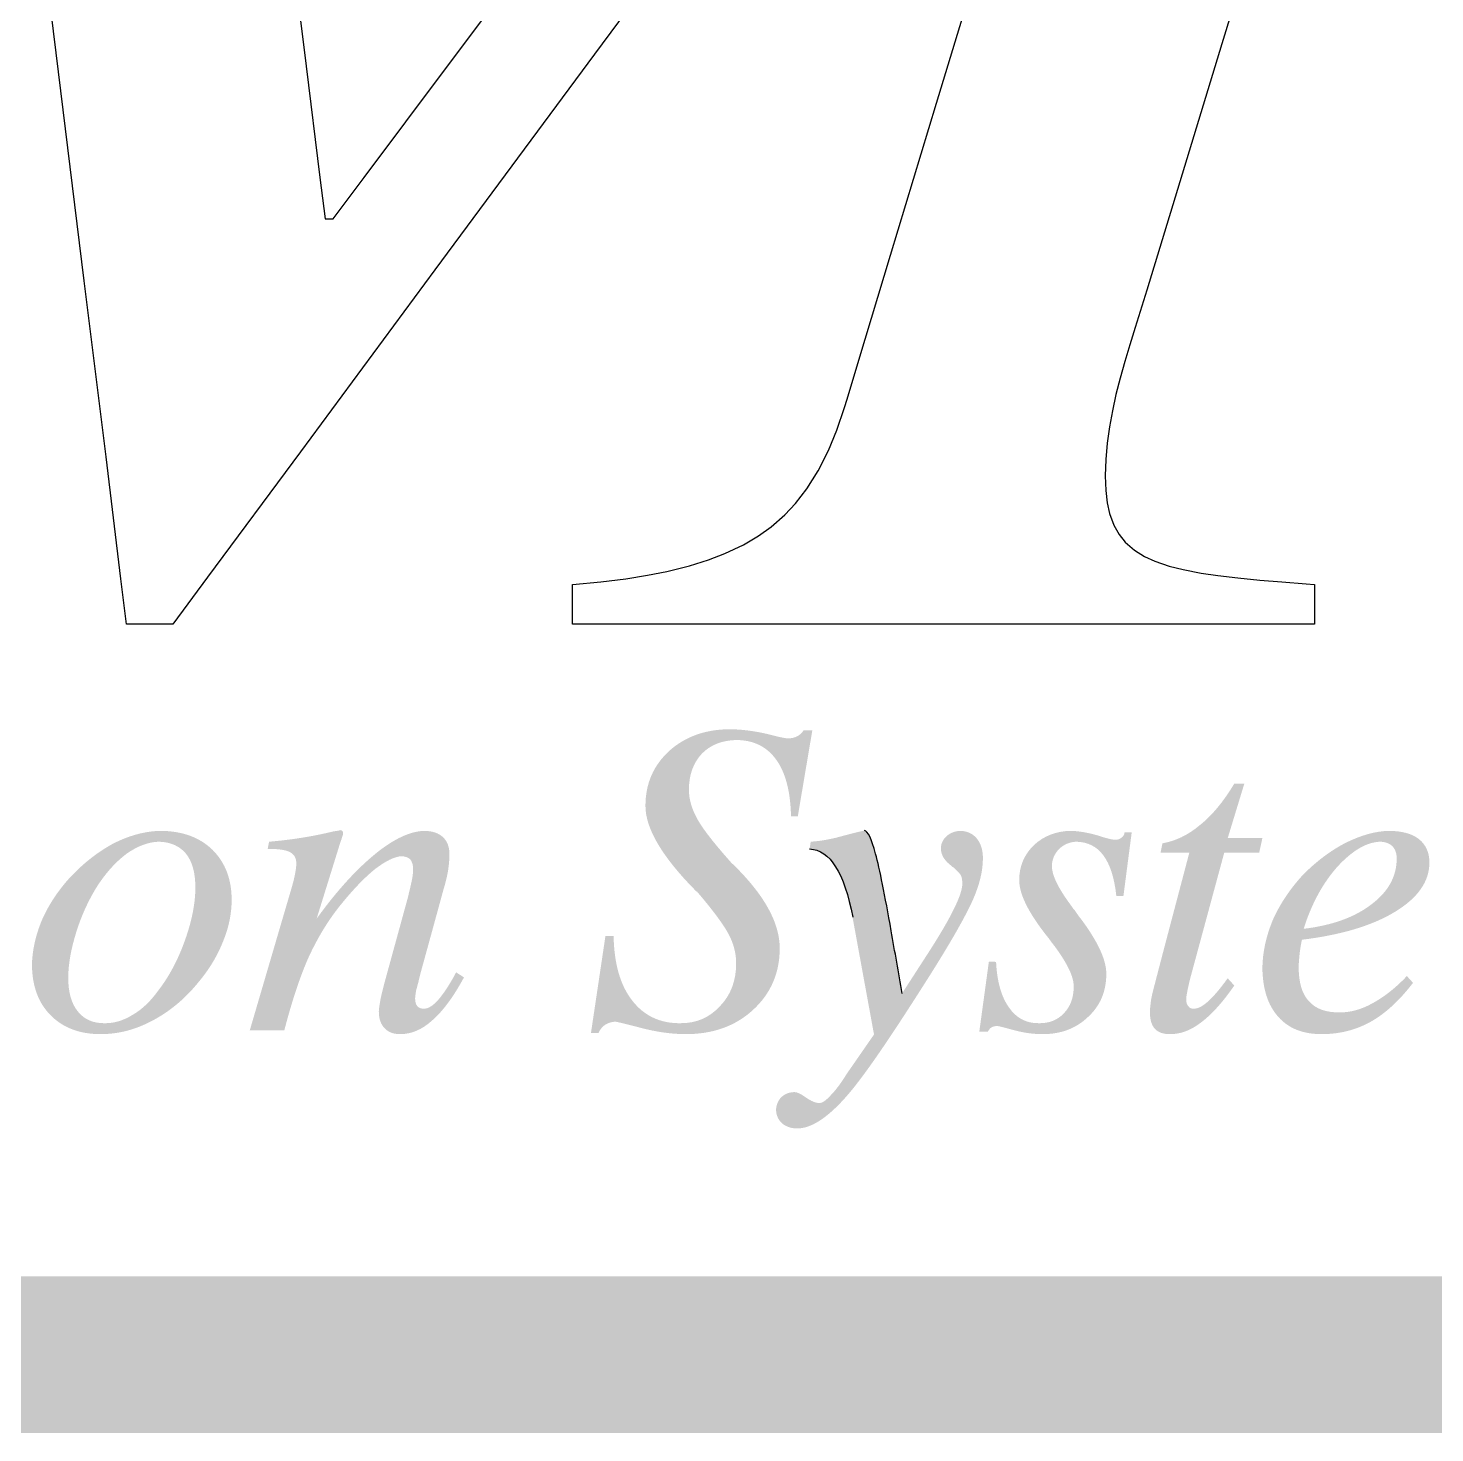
# Model space of a CAD drawing. Header units: millimetres. Extents: x 1519 to 1850, y 53 to 287.
# Drawn here: x 1686.76 to 1696.6, y 52.88 to 62.71 of the extents above; entities that cross this region are included whole.
import ezdxf

# ---------------------------------------------------------------- set-up
doc = ezdxf.new("R2010")
doc.units = ezdxf.units.MM
doc.header["$LTSCALE"] = 6
doc.layers.get('0').update_dxf_attribs({"linetype": 'CONTINUOUS'})

# ---------------------------------------------------------------- blocks, each defined once
blk = doc.blocks.new('PMI')
h = blk.add_hatch(color=4)
edge = h.paths.add_edge_path()
edge.add_spline(control_points=[(96.158, -35.868), (96.1, -35.868), (96.042, -35.868), (95.984, -35.868)], knot_values=[0, 0, 0, 0, 1, 1, 1, 1], degree=3, periodic=0)
edge.add_spline(control_points=[(95.984, -35.868), (95.952, -35.922), (95.908, -35.961), (95.8, -36.015), (95.736, -36.03), (95.665, -36.025)], knot_values=[0, 0, 0, 0, 0.5, 0.5, 1, 1, 1, 1], degree=3, periodic=0)
edge.add_spline(control_points=[(95.665, -36.025), (95.643, -36.03), (95.508, -36.003), (95.261, -35.939)], knot_values=[0, 0, 0, 0, 1, 1, 1, 1], degree=3, periodic=0)
edge.add_spline(control_points=[(95.261, -35.939), (95.013, -35.881), (94.768, -35.849), (94.526, -35.846)], knot_values=[0, 0, 0, 0, 1, 1, 1, 1], degree=3, periodic=0)
edge.add_spline(control_points=[(94.526, -35.846), (94.04, -35.849), (93.641, -35.993), (93.327, -36.275)], knot_values=[0, 0, 0, 0, 1, 1, 1, 1], degree=3, periodic=0)
edge.add_spline(control_points=[(93.327, -36.275), (93.014, -36.564), (92.857, -36.922), (92.857, -37.812), (93.188, -38.368), (93.842, -39.032)], knot_values=[0, 0, 0, 0, 0.495868, 0.495868, 1, 1, 1, 1], degree=3, periodic=0)
edge.add_spline(control_points=[(93.842, -39.032), (93.861, -39.049), (93.869, -39.061), (93.879, -39.061)], knot_values=[0, 0, 0, 0, 1, 1, 1, 1], degree=3, periodic=0)
edge.add_spline(control_points=[(93.879, -39.061), (94.202, -39.439), (94.407, -39.719), (94.606, -40.098), (94.651, -40.287), (94.651, -40.816), (94.548, -41.1), (94.332, -41.323)], knot_values=[0, 0, 0, 0, 0.25982, 0.25982, 0.52368, 0.52368, 1, 1, 1, 1], degree=3, periodic=0)
edge.add_spline(control_points=[(94.332, -41.323), (94.121, -41.554), (93.857, -41.664), (93.543, -41.661)], knot_values=[0, 0, 0, 0, 1, 1, 1, 1], degree=3, periodic=0)
edge.add_spline(control_points=[(93.543, -41.661), (93.143, -41.664), (92.825, -41.512), (92.592, -41.208)], knot_values=[0, 0, 0, 0, 1, 1, 1, 1], degree=3, periodic=0)
edge.add_spline(control_points=[(92.592, -41.208), (92.357, -40.907), (92.237, -40.48), (92.227, -39.934)], knot_values=[0, 0, 0, 0, 1, 1, 1, 1], degree=3, periodic=0)
edge.add_spline(control_points=[(92.227, -39.934), (92.173, -39.935), (92.119, -39.937), (92.065, -39.939)], knot_values=[0, 0, 0, 0, 1, 1, 1, 1], degree=3, periodic=0)
edge.add_spline(control_points=[(92.065, -39.939), (91.97, -40.578), (91.874, -41.218), (91.779, -41.857)], knot_values=[0, 0, 0, 0, 1, 1, 1, 1], degree=3, periodic=0)
edge.add_spline(control_points=[(91.779, -41.857), (91.828, -41.856), (91.878, -41.854), (91.928, -41.853)], knot_values=[0, 0, 0, 0, 1, 1, 1, 1], degree=3, periodic=0)
edge.add_spline(control_points=[(91.928, -41.853), (91.955, -41.791), (91.999, -41.737), (92.058, -41.691)], knot_values=[0, 0, 0, 0, 1, 1, 1, 1], degree=3, periodic=0)
edge.add_spline(control_points=[(92.058, -41.691), (92.119, -41.656), (92.188, -41.634), (92.264, -41.63)], knot_values=[0, 0, 0, 0, 1, 1, 1, 1], degree=3, periodic=0)
edge.add_spline(control_points=[(92.264, -41.63), (92.291, -41.634), (92.46, -41.673), (93.08, -41.835), (93.376, -41.877), (94.192, -41.877), (94.638, -41.718), (95.337, -41.073), (95.513, -40.669), (95.513, -39.672), (95.207, -39.12), (94.592, -38.52)], knot_values=[0, 0, 0, 0, 0.129341, 0.129341, 0.257728, 0.257728, 0.501105, 0.501105, 0.746262, 0.746262, 1, 1, 1, 1], degree=3, periodic=0)
edge.add_spline(control_points=[(94.592, -38.52), (94.565, -38.503), (94.548, -38.478), (94.533, -38.461)], knot_values=[0, 0, 0, 0, 1, 1, 1, 1], degree=3, periodic=0)
edge.add_spline(control_points=[(94.533, -38.461), (94.207, -38.093), (93.986, -37.812), (93.879, -37.613)], knot_values=[0, 0, 0, 0, 1, 1, 1, 1], degree=3, periodic=0)
edge.add_spline(control_points=[(93.879, -37.613), (93.771, -37.419), (93.717, -37.231), (93.717, -36.748), (93.803, -36.51), (93.974, -36.329)], knot_values=[0, 0, 0, 0, 0.385787, 0.385787, 1, 1, 1, 1], degree=3, periodic=0)
edge.add_spline(control_points=[(93.974, -36.329), (94.143, -36.155), (94.376, -36.064), (94.663, -36.059)], knot_values=[0, 0, 0, 0, 1, 1, 1, 1], degree=3, periodic=0)
edge.add_spline(control_points=[(94.663, -36.059), (95.006, -36.064), (95.264, -36.195), (95.633, -36.716), (95.726, -37.089), (95.736, -37.569)], knot_values=[0, 0, 0, 0, 0.501569, 0.501569, 1, 1, 1, 1], degree=3, periodic=0)
edge.add_spline(control_points=[(95.736, -37.569), (95.781, -37.569), (95.826, -37.569), (95.871, -37.569)], knot_values=[0, 0, 0, 0, 1, 1, 1, 1], degree=3, periodic=0)
edge.add_spline(control_points=[(95.871, -37.569), (95.966, -37.002), (96.062, -36.435), (96.158, -35.868)], knot_values=[0, 0, 0, 0, 1, 1, 1, 1], degree=3, periodic=0)
h = blk.add_hatch(color=4)
edge = h.paths.add_edge_path()
edge.add_spline(control_points=[(105.06, -38), (104.832, -38), (104.603, -38), (104.374, -38)], knot_values=[0, 0, 0, 0, 1, 1, 1, 1], degree=3, periodic=0)
edge.add_spline(control_points=[(104.374, -38), (104.484, -37.641), (104.593, -37.281), (104.703, -36.922)], knot_values=[0, 0, 0, 0, 1, 1, 1, 1], degree=3, periodic=0)
edge.add_spline(control_points=[(104.703, -36.922), (104.636, -36.922), (104.57, -36.922), (104.504, -36.922)], knot_values=[0, 0, 0, 0, 1, 1, 1, 1], degree=3, periodic=0)
edge.add_spline(control_points=[(104.504, -36.922), (104.289, -37.282), (104.061, -37.554), (103.823, -37.743)], knot_values=[0, 0, 0, 0, 1, 1, 1, 1], degree=3, periodic=0)
edge.add_spline(control_points=[(103.823, -37.743), (103.588, -37.941), (103.343, -38.057), (103.083, -38.103)], knot_values=[0, 0, 0, 0, 1, 1, 1, 1], degree=3, periodic=0)
edge.add_spline(control_points=[(103.083, -38.103), (103.071, -38.164), (103.058, -38.226), (103.046, -38.287)], knot_values=[0, 0, 0, 0, 1, 1, 1, 1], degree=3, periodic=0)
edge.add_spline(control_points=[(103.046, -38.287), (103.236, -38.287), (103.425, -38.287), (103.615, -38.287)], knot_values=[0, 0, 0, 0, 1, 1, 1, 1], degree=3, periodic=0)
edge.add_spline(control_points=[(103.615, -38.287), (103.377, -39.193), (103.135, -40.098), (102.879, -41.09), (102.862, -41.166), (102.853, -41.24)], knot_values=[0, 0, 0, 0, 0.91361, 0.91361, 1, 1, 1, 1], degree=3, periodic=0)
edge.add_spline(control_points=[(102.853, -41.24), (102.845, -41.316), (102.835, -41.382), (102.835, -41.593), (102.87, -41.701), (102.933, -41.772)], knot_values=[0, 0, 0, 0, 0.27907, 0.27907, 1, 1, 1, 1], degree=3, periodic=0)
edge.add_spline(control_points=[(102.933, -41.772), (103.002, -41.845), (103.1, -41.877), (103.441, -41.877), (103.646, -41.804), (103.852, -41.642)], knot_values=[0, 0, 0, 0, 0.395683, 0.395683, 1, 1, 1, 1], degree=3, periodic=0)
edge.add_spline(control_points=[(103.852, -41.642), (104.061, -41.485), (104.279, -41.242), (104.504, -40.916)], knot_values=[0, 0, 0, 0, 1, 1, 1, 1], degree=3, periodic=0)
edge.add_spline(control_points=[(104.504, -40.916), (104.461, -40.868), (104.418, -40.82), (104.374, -40.772)], knot_values=[0, 0, 0, 0, 1, 1, 1, 1], degree=3, periodic=0)
edge.add_spline(control_points=[(104.374, -40.772), (104.222, -40.983), (104.092, -41.135), (103.985, -41.23)], knot_values=[0, 0, 0, 0, 1, 1, 1, 1], degree=3, periodic=0)
edge.add_spline(control_points=[(103.985, -41.23), (103.877, -41.328), (103.781, -41.377), (103.705, -41.372)], knot_values=[0, 0, 0, 0, 1, 1, 1, 1], degree=3, periodic=0)
edge.add_spline(control_points=[(103.705, -41.372), (103.661, -41.377), (103.624, -41.365), (103.597, -41.328)], knot_values=[0, 0, 0, 0, 1, 1, 1, 1], degree=3, periodic=0)
edge.add_spline(control_points=[(103.597, -41.328), (103.571, -41.301), (103.553, -41.257), (103.553, -41.159), (103.561, -41.105), (103.575, -41.032)], knot_values=[0, 0, 0, 0, 0.65, 0.65, 1, 1, 1, 1], degree=3, periodic=0)
edge.add_spline(control_points=[(103.575, -41.032), (103.588, -40.961), (103.607, -40.88), (103.629, -40.787)], knot_values=[0, 0, 0, 0, 1, 1, 1, 1], degree=3, periodic=0)
edge.add_spline(control_points=[(103.629, -40.787), (103.855, -39.953), (104.08, -39.12), (104.306, -38.287)], knot_values=[0, 0, 0, 0, 1, 1, 1, 1], degree=3, periodic=0)
edge.add_spline(control_points=[(104.306, -38.287), (104.536, -38.287), (104.766, -38.287), (104.997, -38.287)], knot_values=[0, 0, 0, 0, 1, 1, 1, 1], degree=3, periodic=0)
edge.add_spline(control_points=[(104.997, -38.287), (105.018, -38.191), (105.039, -38.096), (105.06, -38)], knot_values=[0, 0, 0, 0, 1, 1, 1, 1], degree=3, periodic=0)
h = blk.add_hatch(color=4)
edge = h.paths.add_edge_path()
edge.add_spline(control_points=[(88.862, -39.017), (88.902, -38.887), (88.933, -38.762), (88.953, -38.64)], knot_values=[0, 0, 0, 0, 1, 1, 1, 1], degree=3, periodic=0)
edge.add_spline(control_points=[(88.953, -38.64), (88.97, -38.525), (88.98, -38.417), (88.98, -38.174), (88.938, -38.062), (88.767, -37.9), (88.647, -37.861), (88.49, -37.856)], knot_values=[0, 0, 0, 0, 0.253165, 0.253165, 0.626582, 0.626582, 1, 1, 1, 1], degree=3, periodic=0)
edge.add_spline(control_points=[(88.49, -37.856), (88.211, -37.861), (87.883, -38.011), (87.147, -38.61), (86.757, -39.034), (86.353, -39.593)], knot_values=[0, 0, 0, 0, 0.497372, 0.497372, 1, 1, 1, 1], degree=3, periodic=0)
edge.add_spline(control_points=[(86.353, -39.593), (86.511, -39.086), (86.668, -38.579), (86.826, -38.071)], knot_values=[0, 0, 0, 0, 1, 1, 1, 1], degree=3, periodic=0)
edge.add_spline(control_points=[(86.826, -38.071), (86.843, -38.027), (86.855, -37.995), (86.86, -37.968)], knot_values=[0, 0, 0, 0, 1, 1, 1, 1], degree=3, periodic=0)
edge.add_spline(control_points=[(86.86, -37.968), (86.87, -37.949), (86.875, -37.932), (86.875, -37.892), (86.875, -37.873), (86.865, -37.861)], knot_values=[0, 0, 0, 0, 0.3125, 0.3125, 1, 1, 1, 1], degree=3, periodic=0)
edge.add_spline(control_points=[(86.865, -37.861), (86.855, -37.851), (86.843, -37.846), (86.826, -37.841)], knot_values=[0, 0, 0, 0, 1, 1, 1, 1], degree=3, periodic=0)
edge.add_spline(control_points=[(86.826, -37.841), (86.816, -37.846), (86.767, -37.856), (86.681, -37.868)], knot_values=[0, 0, 0, 0, 1, 1, 1, 1], degree=3, periodic=0)
edge.add_spline(control_points=[(86.681, -37.868), (86.27, -37.968), (85.843, -38.035), (85.412, -38.071)], knot_values=[0, 0, 0, 0, 1, 1, 1, 1], degree=3, periodic=0)
edge.add_spline(control_points=[(85.412, -38.071), (85.403, -38.119), (85.394, -38.166), (85.385, -38.213)], knot_values=[0, 0, 0, 0, 1, 1, 1, 1], degree=3, periodic=0)
edge.add_spline(control_points=[(85.385, -38.213), (85.409, -38.213), (85.432, -38.213), (85.456, -38.213)], knot_values=[0, 0, 0, 0, 1, 1, 1, 1], degree=3, periodic=0)
edge.add_spline(control_points=[(85.456, -38.213), (85.64, -38.218), (85.77, -38.24), (85.843, -38.287)], knot_values=[0, 0, 0, 0, 1, 1, 1, 1], degree=3, periodic=0)
edge.add_spline(control_points=[(85.843, -38.287), (85.914, -38.331), (85.951, -38.402), (85.951, -38.557), (85.941, -38.633), (85.924, -38.721)], knot_values=[0, 0, 0, 0, 0.619048, 0.619048, 1, 1, 1, 1], degree=3, periodic=0)
edge.add_spline(control_points=[(85.924, -38.721), (85.905, -38.816), (85.877, -38.919), (85.572, -39.957), (85.301, -40.88), (85.03, -41.804)], knot_values=[0, 0, 0, 0, 0.111045, 0.111045, 1, 1, 1, 1], degree=3, periodic=0)
edge.add_spline(control_points=[(85.03, -41.804), (85.258, -41.804), (85.486, -41.804), (85.713, -41.804)], knot_values=[0, 0, 0, 0, 1, 1, 1, 1], degree=3, periodic=0)
edge.add_spline(control_points=[(85.713, -41.804), (85.87, -41.203), (86.032, -40.718), (86.201, -40.341)], knot_values=[0, 0, 0, 0, 1, 1, 1, 1], degree=3, periodic=0)
edge.add_spline(control_points=[(86.201, -40.341), (86.373, -39.973), (86.577, -39.631), (87.069, -39.022), (87.296, -38.784), (87.507, -38.613)], knot_values=[0, 0, 0, 0, 0.496819, 0.496819, 1, 1, 1, 1], degree=3, periodic=0)
edge.add_spline(control_points=[(87.507, -38.613), (87.723, -38.449), (87.897, -38.363), (88.037, -38.358)], knot_values=[0, 0, 0, 0, 1, 1, 1, 1], degree=3, periodic=0)
edge.add_spline(control_points=[(88.037, -38.358), (88.113, -38.363), (88.171, -38.385), (88.208, -38.424)], knot_values=[0, 0, 0, 0, 1, 1, 1, 1], degree=3, periodic=0)
edge.add_spline(control_points=[(88.208, -38.424), (88.242, -38.471), (88.262, -38.532), (88.262, -38.682), (88.252, -38.753), (88.235, -38.843)], knot_values=[0, 0, 0, 0, 0.606557, 0.606557, 1, 1, 1, 1], degree=3, periodic=0)
edge.add_spline(control_points=[(88.235, -38.843), (88.215, -38.931), (88.188, -39.054), (88.149, -39.206)], knot_values=[0, 0, 0, 0, 1, 1, 1, 1], degree=3, periodic=0)
edge.add_spline(control_points=[(88.149, -39.206), (88, -39.751), (87.85, -40.296), (87.701, -40.84)], knot_values=[0, 0, 0, 0, 1, 1, 1, 1], degree=3, periodic=0)
edge.add_spline(control_points=[(87.701, -40.84), (87.664, -40.983), (87.632, -41.105), (87.615, -41.198)], knot_values=[0, 0, 0, 0, 1, 1, 1, 1], degree=3, periodic=0)
edge.add_spline(control_points=[(87.615, -41.198), (87.598, -41.296), (87.583, -41.372), (87.583, -41.576), (87.625, -41.684), (87.772, -41.84), (87.875, -41.877), (88.225, -41.877), (88.436, -41.791), (88.642, -41.603)], knot_values=[0, 0, 0, 0, 0.094941, 0.094941, 0.328336, 0.328336, 0.577274, 0.577274, 1, 1, 1, 1], degree=3, periodic=0)
edge.add_spline(control_points=[(88.642, -41.603), (88.848, -41.424), (89.061, -41.139), (89.267, -40.755)], knot_values=[0, 0, 0, 0, 1, 1, 1, 1], degree=3, periodic=0)
edge.add_spline(control_points=[(89.267, -40.755), (89.215, -40.721), (89.164, -40.688), (89.112, -40.654)], knot_values=[0, 0, 0, 0, 1, 1, 1, 1], degree=3, periodic=0)
edge.add_spline(control_points=[(89.112, -40.654), (88.98, -40.907), (88.857, -41.085), (88.755, -41.203)], knot_values=[0, 0, 0, 0, 1, 1, 1, 1], degree=3, periodic=0)
edge.add_spline(control_points=[(88.755, -41.203), (88.652, -41.318), (88.556, -41.377), (88.475, -41.372)], knot_values=[0, 0, 0, 0, 1, 1, 1, 1], degree=3, periodic=0)
edge.add_spline(control_points=[(88.475, -41.372), (88.421, -41.377), (88.377, -41.36), (88.345, -41.323)], knot_values=[0, 0, 0, 0, 1, 1, 1, 1], degree=3, periodic=0)
edge.add_spline(control_points=[(88.345, -41.323), (88.318, -41.294), (88.301, -41.242), (88.301, -41.135), (88.311, -41.078), (88.323, -41.005)], knot_values=[0, 0, 0, 0, 0.613636, 0.613636, 1, 1, 1, 1], degree=3, periodic=0)
edge.add_spline(control_points=[(88.323, -41.005), (88.343, -40.938), (88.37, -40.831), (88.404, -40.686)], knot_values=[0, 0, 0, 0, 1, 1, 1, 1], degree=3, periodic=0)
edge.add_spline(control_points=[(88.404, -40.686), (88.557, -40.13), (88.71, -39.574), (88.862, -39.017)], knot_values=[0, 0, 0, 0, 1, 1, 1, 1], degree=3, periodic=0)
h = blk.add_hatch(color=4)
edge = h.paths.add_edge_path()
edge.add_spline(control_points=[(84.5, -40.049), (84.618, -39.767), (84.672, -39.488), (84.672, -38.811), (84.545, -38.483), (84.295, -38.233)], knot_values=[0, 0, 0, 0, 0.394928, 0.394928, 1, 1, 1, 1], degree=3, periodic=0)
edge.add_spline(control_points=[(84.295, -38.233), (84.042, -37.986), (83.702, -37.861), (83.275, -37.856)], knot_values=[0, 0, 0, 0, 1, 1, 1, 1], degree=3, periodic=0)
edge.add_spline(control_points=[(83.275, -37.856), (82.957, -37.861), (82.633, -37.949), (82.307, -38.12)], knot_values=[0, 0, 0, 0, 1, 1, 1, 1], degree=3, periodic=0)
edge.add_spline(control_points=[(82.307, -38.12), (81.984, -38.299), (81.682, -38.542), (81.405, -38.856)], knot_values=[0, 0, 0, 0, 1, 1, 1, 1], degree=3, periodic=0)
edge.add_spline(control_points=[(81.405, -38.856), (81.185, -39.115), (81.013, -39.39), (80.898, -39.672)], knot_values=[0, 0, 0, 0, 1, 1, 1, 1], degree=3, periodic=0)
edge.add_spline(control_points=[(80.898, -39.672), (80.785, -39.961), (80.727, -40.238), (80.722, -40.512)], knot_values=[0, 0, 0, 0, 1, 1, 1, 1], degree=3, periodic=0)
edge.add_spline(control_points=[(80.722, -40.512), (80.727, -40.929), (80.849, -41.262), (81.094, -41.507)], knot_values=[0, 0, 0, 0, 1, 1, 1, 1], degree=3, periodic=0)
edge.add_spline(control_points=[(81.094, -41.507), (81.347, -41.759), (81.675, -41.877), (82.427, -41.877), (82.768, -41.791), (83.101, -41.612)], knot_values=[0, 0, 0, 0, 0.540717, 0.540717, 1, 1, 1, 1], degree=3, periodic=0)
edge.add_spline(control_points=[(83.101, -41.612), (83.437, -41.436), (83.743, -41.186), (84.013, -40.853)], knot_values=[0, 0, 0, 0, 1, 1, 1, 1], degree=3, periodic=0)
edge.add_spline(control_points=[(84.013, -40.853), (84.224, -40.603), (84.385, -40.336), (84.5, -40.049)], knot_values=[0, 0, 0, 0, 1, 1, 1, 1], degree=3, periodic=0)
edge = h.paths.add_edge_path(flags=16)
edge.add_spline(control_points=[(83.77, -38.309), (83.895, -38.466), (83.954, -38.689), (83.954, -39.292), (83.885, -39.637), (83.616, -40.394), (83.442, -40.728), (83.221, -41.014)], knot_values=[0, 0, 0, 0, 0.314887, 0.314887, 0.65646, 0.65646, 1, 1, 1, 1], degree=3, periodic=0)
edge.add_spline(control_points=[(83.221, -41.014), (83.069, -41.225), (82.903, -41.387), (82.714, -41.495)], knot_values=[0, 0, 0, 0, 1, 1, 1, 1], degree=3, periodic=0)
edge.add_spline(control_points=[(82.714, -41.495), (82.525, -41.612), (82.341, -41.664), (82.158, -41.661)], knot_values=[0, 0, 0, 0, 1, 1, 1, 1], degree=3, periodic=0)
edge.add_spline(control_points=[(82.158, -41.661), (81.935, -41.664), (81.756, -41.588), (81.628, -41.426)], knot_values=[0, 0, 0, 0, 1, 1, 1, 1], degree=3, periodic=0)
edge.add_spline(control_points=[(81.628, -41.426), (81.503, -41.274), (81.44, -41.051), (81.44, -40.495), (81.494, -40.199), (81.692, -39.556), (81.827, -39.255), (81.996, -38.978)], knot_values=[0, 0, 0, 0, 0.353018, 0.353018, 0.679112, 0.679112, 1, 1, 1, 1], degree=3, periodic=0)
edge.add_spline(control_points=[(81.996, -38.978), (82.18, -38.689), (82.378, -38.471), (82.594, -38.309)], knot_values=[0, 0, 0, 0, 1, 1, 1, 1], degree=3, periodic=0)
edge.add_spline(control_points=[(82.594, -38.309), (82.81, -38.157), (83.025, -38.076), (83.231, -38.071)], knot_values=[0, 0, 0, 0, 1, 1, 1, 1], degree=3, periodic=0)
edge.add_spline(control_points=[(83.231, -38.071), (83.464, -38.076), (83.643, -38.157), (83.77, -38.309)], knot_values=[0, 0, 0, 0, 1, 1, 1, 1], degree=3, periodic=0)
h = blk.add_hatch(color=4)
edge = h.paths.add_edge_path()
edge.add_spline(control_points=[(97.932, -41.073), (97.861, -40.66), (97.792, -40.246), (97.594, -39.125), (97.491, -38.613), (97.329, -38.008), (97.253, -37.856), (97.189, -37.851)], knot_values=[0, 0, 0, 0, 0.226419, 0.226419, 0.614671, 0.614671, 1, 1, 1, 1], degree=3, periodic=0)
edge.add_spline(control_points=[(97.189, -37.851), (97.155, -37.856), (97.02, -37.888), (96.787, -37.949)], knot_values=[0, 0, 0, 0, 1, 1, 1, 1], degree=3, periodic=0)
edge.add_spline(control_points=[(96.787, -37.949), (96.552, -38.017), (96.337, -38.057), (96.126, -38.071)], knot_values=[0, 0, 0, 0, 1, 1, 1, 1], degree=3, periodic=0)
edge.add_spline(control_points=[(96.126, -38.071), (96.118, -38.119), (96.111, -38.166), (96.104, -38.213)], knot_values=[0, 0, 0, 0, 1, 1, 1, 1], degree=3, periodic=0)
edge.add_spline(control_points=[(96.104, -38.213), (96.508, -38.233), (96.79, -38.682), (96.957, -39.566)], knot_values=[0, 0, 0, 0, 1, 1, 1, 1], degree=3, periodic=0)
edge.add_spline(control_points=[(96.957, -39.566), (96.957, -39.588), (96.961, -39.6), (96.961, -39.605)], knot_values=[0, 0, 0, 0, 1, 1, 1, 1], degree=3, periodic=0)
edge.add_spline(control_points=[(96.961, -39.605), (97.1, -40.365), (97.239, -41.125), (97.378, -41.884)], knot_values=[0, 0, 0, 0, 1, 1, 1, 1], degree=3, periodic=0)
edge.add_spline(control_points=[(97.378, -41.884), (97.197, -42.145), (97.017, -42.406), (96.836, -42.666)], knot_values=[0, 0, 0, 0, 1, 1, 1, 1], degree=3, periodic=0)
edge.add_spline(control_points=[(96.836, -42.666), (96.729, -42.84), (96.626, -42.98), (96.525, -43.083)], knot_values=[0, 0, 0, 0, 1, 1, 1, 1], degree=3, periodic=0)
edge.add_spline(control_points=[(96.525, -43.083), (96.427, -43.191), (96.356, -43.24), (96.226, -43.24), (96.14, -43.205), (96.033, -43.132)], knot_values=[0, 0, 0, 0, 0.45283, 0.45283, 1, 1, 1, 1], degree=3, periodic=0)
edge.add_spline(control_points=[(96.033, -43.132), (95.935, -43.061), (95.859, -43.024), (95.699, -43.024), (95.616, -43.061), (95.543, -43.124)], knot_values=[0, 0, 0, 0, 0.338462, 0.338462, 1, 1, 1, 1], degree=3, periodic=0)
edge.add_spline(control_points=[(95.543, -43.124), (95.481, -43.191), (95.445, -43.276), (95.44, -43.374)], knot_values=[0, 0, 0, 0, 1, 1, 1, 1], degree=3, periodic=0)
edge.add_spline(control_points=[(95.44, -43.374), (95.445, -43.487), (95.486, -43.578), (95.562, -43.644)], knot_values=[0, 0, 0, 0, 1, 1, 1, 1], degree=3, periodic=0)
edge.add_spline(control_points=[(95.562, -43.644), (95.643, -43.71), (95.741, -43.742), (96.131, -43.742), (96.439, -43.543), (97.155, -42.754), (97.692, -41.959), (98.905, -40.049), (99.198, -39.528), (99.471, -38.909), (99.532, -38.637), (99.532, -38.238), (99.493, -38.106), (99.331, -37.91), (99.223, -37.861), (99.088, -37.856)], knot_values=[0, 0, 0, 0, 0.097957, 0.097957, 0.31786, 0.31786, 0.540564, 0.540564, 0.680611, 0.680611, 0.817892, 0.817892, 0.908946, 0.908946, 1, 1, 1, 1], degree=3, periodic=0)
edge.add_spline(control_points=[(99.088, -37.856), (98.981, -37.861), (98.888, -37.895), (98.814, -37.959)], knot_values=[0, 0, 0, 0, 1, 1, 1, 1], degree=3, periodic=0)
edge.add_spline(control_points=[(98.814, -37.959), (98.743, -38.027), (98.701, -38.106), (98.701, -38.336), (98.775, -38.451), (98.914, -38.552)], knot_values=[0, 0, 0, 0, 0.414894, 0.414894, 1, 1, 1, 1], degree=3, periodic=0)
edge.add_spline(control_points=[(98.914, -38.552), (98.932, -38.569), (98.939, -38.579), (98.949, -38.579)], knot_values=[0, 0, 0, 0, 1, 1, 1, 1], degree=3, periodic=0)
edge.add_spline(control_points=[(98.949, -38.579), (99.03, -38.65), (99.079, -38.704), (99.098, -38.74)], knot_values=[0, 0, 0, 0, 1, 1, 1, 1], degree=3, periodic=0)
edge.add_spline(control_points=[(99.098, -38.74), (99.115, -38.784), (99.125, -38.833), (99.125, -39.01), (99.071, -39.174), (98.963, -39.39)], knot_values=[0, 0, 0, 0, 0.333333, 0.333333, 1, 1, 1, 1], degree=3, periodic=0)
edge.add_spline(control_points=[(98.963, -39.39), (98.856, -39.615), (98.677, -39.921), (98.26, -40.565), (98.096, -40.819), (97.932, -41.073)], knot_values=[0, 0, 0, 0, 0.605872, 0.605872, 1, 1, 1, 1], degree=3, periodic=0)
h = blk.add_hatch(color=4)
edge = h.paths.add_edge_path()
edge.add_spline(control_points=[(102.475, -37.888), (102.428, -37.888), (102.38, -37.888), (102.333, -37.888)], knot_values=[0, 0, 0, 0, 1, 1, 1, 1], degree=3, periodic=0)
edge.add_spline(control_points=[(102.333, -37.888), (102.333, -37.932), (102.311, -37.964), (102.274, -37.99)], knot_values=[0, 0, 0, 0, 1, 1, 1, 1], degree=3, periodic=0)
edge.add_spline(control_points=[(102.274, -37.99), (102.237, -38.022), (102.193, -38.035), (102.144, -38.03)], knot_values=[0, 0, 0, 0, 1, 1, 1, 1], degree=3, periodic=0)
edge.add_spline(control_points=[(102.144, -38.03), (102.103, -38.035), (101.987, -38.008), (101.799, -37.946)], knot_values=[0, 0, 0, 0, 1, 1, 1, 1], degree=3, periodic=0)
edge.add_spline(control_points=[(101.799, -37.946), (101.61, -37.892), (101.436, -37.861), (101.274, -37.856)], knot_values=[0, 0, 0, 0, 1, 1, 1, 1], degree=3, periodic=0)
edge.add_spline(control_points=[(101.274, -37.856), (100.983, -37.861), (100.74, -37.954), (100.542, -38.137)], knot_values=[0, 0, 0, 0, 1, 1, 1, 1], degree=3, periodic=0)
edge.add_spline(control_points=[(100.542, -38.137), (100.348, -38.326), (100.25, -38.557), (100.25, -39.103), (100.429, -39.466), (100.779, -39.914)], knot_values=[0, 0, 0, 0, 0.506726, 0.506726, 1, 1, 1, 1], degree=3, periodic=0)
edge.add_spline(control_points=[(100.779, -39.914), (100.826, -39.968), (100.853, -40.01), (100.87, -40.032)], knot_values=[0, 0, 0, 0, 1, 1, 1, 1], degree=3, periodic=0)
edge.add_spline(control_points=[(100.87, -40.032), (100.887, -40.059), (100.914, -40.091), (100.941, -40.125)], knot_values=[0, 0, 0, 0, 1, 1, 1, 1], degree=3, periodic=0)
edge.add_spline(control_points=[(100.941, -40.125), (101.201, -40.475), (101.328, -40.74), (101.328, -41.154), (101.265, -41.328), (101.135, -41.463)], knot_values=[0, 0, 0, 0, 0.455621, 0.455621, 1, 1, 1, 1], degree=3, periodic=0)
edge.add_spline(control_points=[(101.135, -41.463), (101.01, -41.598), (100.843, -41.664), (100.64, -41.661)], knot_values=[0, 0, 0, 0, 1, 1, 1, 1], degree=3, periodic=0)
edge.add_spline(control_points=[(100.64, -41.661), (100.39, -41.664), (100.191, -41.561), (100.044, -41.345)], knot_values=[0, 0, 0, 0, 1, 1, 1, 1], degree=3, periodic=0)
edge.add_spline(control_points=[(100.044, -41.345), (99.897, -41.139), (99.811, -40.84), (99.792, -40.448)], knot_values=[0, 0, 0, 0, 1, 1, 1, 1], degree=3, periodic=0)
edge.add_spline(control_points=[(99.792, -40.448), (99.744, -40.446), (99.697, -40.443), (99.65, -40.441)], knot_values=[0, 0, 0, 0, 1, 1, 1, 1], degree=3, periodic=0)
edge.add_spline(control_points=[(99.65, -40.441), (99.587, -40.903), (99.524, -41.364), (99.461, -41.826)], knot_values=[0, 0, 0, 0, 1, 1, 1, 1], degree=3, periodic=0)
edge.add_spline(control_points=[(99.461, -41.826), (99.517, -41.826), (99.574, -41.826), (99.63, -41.826)], knot_values=[0, 0, 0, 0, 1, 1, 1, 1], degree=3, periodic=0)
edge.add_spline(control_points=[(99.63, -41.826), (99.65, -41.791), (99.672, -41.764), (99.699, -41.745)], knot_values=[0, 0, 0, 0, 1, 1, 1, 1], degree=3, periodic=0)
edge.add_spline(control_points=[(99.699, -41.745), (99.731, -41.728), (99.765, -41.718), (99.816, -41.715)], knot_values=[0, 0, 0, 0, 1, 1, 1, 1], degree=3, periodic=0)
edge.add_spline(control_points=[(99.816, -41.715), (99.843, -41.718), (99.953, -41.746), (100.346, -41.853), (100.534, -41.877), (101.071, -41.877), (101.372, -41.769), (101.615, -41.534)], knot_values=[0, 0, 0, 0, 0.245667, 0.245667, 0.497112, 0.497112, 1, 1, 1, 1], degree=3, periodic=0)
edge.add_spline(control_points=[(101.615, -41.534), (101.858, -41.311), (101.973, -41.024), (101.973, -40.414), (101.811, -40.059), (101.49, -39.623)], knot_values=[0, 0, 0, 0, 0.562249, 0.562249, 1, 1, 1, 1], degree=3, periodic=0)
edge.add_spline(control_points=[(101.49, -39.623), (101.426, -39.542), (101.382, -39.48), (101.35, -39.431)], knot_values=[0, 0, 0, 0, 1, 1, 1, 1], degree=3, periodic=0)
edge.add_spline(control_points=[(101.35, -39.431), (101.331, -39.412), (101.309, -39.385), (101.282, -39.341)], knot_values=[0, 0, 0, 0, 1, 1, 1, 1], degree=3, periodic=0)
edge.add_spline(control_points=[(101.282, -39.341), (101.027, -39), (100.897, -38.74), (100.897, -38.424), (100.946, -38.314), (101.039, -38.213)], knot_values=[0, 0, 0, 0, 0.596899, 0.596899, 1, 1, 1, 1], degree=3, periodic=0)
edge.add_spline(control_points=[(101.039, -38.213), (101.135, -38.125), (101.247, -38.076), (101.377, -38.071)], knot_values=[0, 0, 0, 0, 1, 1, 1, 1], degree=3, periodic=0)
edge.add_spline(control_points=[(101.377, -38.071), (101.605, -38.076), (101.784, -38.164), (101.914, -38.341)], knot_values=[0, 0, 0, 0, 1, 1, 1, 1], degree=3, periodic=0)
edge.add_spline(control_points=[(101.914, -38.341), (102.049, -38.52), (102.134, -38.789), (102.171, -39.147)], knot_values=[0, 0, 0, 0, 1, 1, 1, 1], degree=3, periodic=0)
edge.add_spline(control_points=[(102.171, -39.147), (102.218, -39.147), (102.264, -39.147), (102.311, -39.147)], knot_values=[0, 0, 0, 0, 1, 1, 1, 1], degree=3, periodic=0)
edge.add_spline(control_points=[(102.311, -39.147), (102.366, -38.727), (102.42, -38.307), (102.475, -37.888)], knot_values=[0, 0, 0, 0, 1, 1, 1, 1], degree=3, periodic=0)
h = blk.add_hatch(color=4)
edge = h.paths.add_edge_path()
edge.add_spline(control_points=[(105.842, -40.01), (106.626, -39.914), (107.24, -39.729), (108.138, -39.179), (108.364, -38.856), (108.364, -38.287), (108.295, -38.133), (108.16, -38.022)], knot_values=[0, 0, 0, 0, 0.396417, 0.396417, 0.791868, 0.791868, 1, 1, 1, 1], degree=3, periodic=0)
edge.add_spline(control_points=[(108.16, -38.022), (108.026, -37.914), (107.83, -37.861), (107.572, -37.856)], knot_values=[0, 0, 0, 0, 1, 1, 1, 1], degree=3, periodic=0)
edge.add_spline(control_points=[(107.572, -37.856), (107.3, -37.861), (107.014, -37.941), (106.707, -38.093)], knot_values=[0, 0, 0, 0, 1, 1, 1, 1], degree=3, periodic=0)
edge.add_spline(control_points=[(106.707, -38.093), (106.403, -38.25), (106.119, -38.466), (105.854, -38.735)], knot_values=[0, 0, 0, 0, 1, 1, 1, 1], degree=3, periodic=0)
edge.add_spline(control_points=[(105.854, -38.735), (105.604, -39.01), (105.406, -39.304), (105.266, -39.62)], knot_values=[0, 0, 0, 0, 1, 1, 1, 1], degree=3, periodic=0)
edge.add_spline(control_points=[(105.266, -39.62), (105.132, -39.941), (105.065, -40.257), (105.06, -40.566)], knot_values=[0, 0, 0, 0, 1, 1, 1, 1], degree=3, periodic=0)
edge.add_spline(control_points=[(105.06, -40.566), (105.065, -40.983), (105.168, -41.306), (105.374, -41.534)], knot_values=[0, 0, 0, 0, 1, 1, 1, 1], degree=3, periodic=0)
edge.add_spline(control_points=[(105.374, -41.534), (105.58, -41.769), (105.869, -41.877), (106.582, -41.877), (106.905, -41.797), (107.489, -41.473), (107.771, -41.213), (108.04, -40.862)], knot_values=[0, 0, 0, 0, 0.341416, 0.341416, 0.671297, 0.671297, 1, 1, 1, 1], degree=3, periodic=0)
edge.add_spline(control_points=[(108.04, -40.862), (107.999, -40.818), (107.959, -40.773), (107.918, -40.728)], knot_values=[0, 0, 0, 0, 1, 1, 1, 1], degree=3, periodic=0)
edge.add_spline(control_points=[(107.918, -40.728), (107.695, -40.965), (107.464, -41.144), (107.237, -41.267)], knot_values=[0, 0, 0, 0, 1, 1, 1, 1], degree=3, periodic=0)
edge.add_spline(control_points=[(107.237, -41.267), (107.014, -41.392), (106.793, -41.451), (106.587, -41.446)], knot_values=[0, 0, 0, 0, 1, 1, 1, 1], degree=3, periodic=0)
edge.add_spline(control_points=[(106.587, -41.446), (106.318, -41.451), (106.114, -41.377), (105.979, -41.225)], knot_values=[0, 0, 0, 0, 1, 1, 1, 1], degree=3, periodic=0)
edge.add_spline(control_points=[(105.979, -41.225), (105.845, -41.081), (105.778, -40.858), (105.778, -40.497), (105.783, -40.421), (105.793, -40.323)], knot_values=[0, 0, 0, 0, 0.836735, 0.836735, 1, 1, 1, 1], degree=3, periodic=0)
edge.add_spline(control_points=[(105.793, -40.323), (105.801, -40.233), (105.818, -40.125), (105.842, -40.01)], knot_values=[0, 0, 0, 0, 1, 1, 1, 1], degree=3, periodic=0)
edge = h.paths.add_edge_path(flags=16)
edge.add_spline(control_points=[(107.631, -38.16), (107.69, -38.223), (107.717, -38.304), (107.717, -38.757), (107.55, -39.059), (107.219, -39.309)], knot_values=[0, 0, 0, 0, 0.216216, 0.216216, 1, 1, 1, 1], degree=3, periodic=0)
edge.add_spline(control_points=[(107.219, -39.309), (106.886, -39.566), (106.443, -39.725), (105.876, -39.794)], knot_values=[0, 0, 0, 0, 1, 1, 1, 1], degree=3, periodic=0)
edge.add_spline(control_points=[(105.876, -39.794), (106.033, -39.297), (106.259, -38.882), (106.55, -38.559)], knot_values=[0, 0, 0, 0, 1, 1, 1, 1], degree=3, periodic=0)
edge.add_spline(control_points=[(106.55, -38.559), (106.847, -38.238), (107.129, -38.076), (107.398, -38.071)], knot_values=[0, 0, 0, 0, 1, 1, 1, 1], degree=3, periodic=0)
edge.add_spline(control_points=[(107.398, -38.071), (107.496, -38.076), (107.577, -38.106), (107.631, -38.16)], knot_values=[0, 0, 0, 0, 1, 1, 1, 1], degree=3, periodic=0)
for points in [[(105.303, -18.87, 0), (104.259, -22.287, 0), (103.379, -25.168, 0), (102.772, -27.159, 0), (102.545, -27.901, 0), (102.439, -28.24, 0), (102.339, -28.573, 0), (102.247, -28.901, 0), (102.164, -29.225, 0), (102.093, -29.547, 0), (102.034, -29.867, 0), (101.989, -30.188, 0), (101.962, -30.51, 0), (101.952, -30.835, 0), (101.962, -31.124, 0), (101.992, -31.37, 0), (102.038, -31.577, 0), (102.122, -31.809, 0), (102.227, -31.996, 0), (102.349, -32.146, 0), (102.532, -32.306, 0), (102.729, -32.428, 0), (102.935, -32.522, 0), (103.217, -32.618, 0), (103.494, -32.688, 0), (103.852, -32.756, 0), (104.18, -32.805, 0), (104.573, -32.852, 0), (105.011, -32.895, 0), (105.444, -32.933, 0), (105.925, -32.973, 0), (106.093, -32.986, 0), (106.093, -33.013, 0), (106.093, -33.085, 0), (106.093, -33.189, 0), (106.093, -33.312, 0), (106.093, -33.441, 0), (106.093, -33.565, 0), (106.093, -33.669, 0), (106.093, -33.74, 0), (106.093, -33.767, 0), (105.589, -33.767, 0), (104.24, -33.767, 0), (102.287, -33.767, 0), (99.971, -33.767, 0), (97.535, -33.767, 0), (95.219, -33.767, 0), (93.266, -33.767, 0), (91.916, -33.767, 0), (91.413, -33.767, 0), (91.413, -33.74, 0), (91.413, -33.669, 0), (91.413, -33.565, 0), (91.413, -33.441, 0), (91.413, -33.312, 0), (91.413, -33.189, 0), (91.413, -33.085, 0), (91.413, -33.013, 0), (91.413, -32.986, 0), (91.974, -32.931, 0), (92.466, -32.869, 0), (92.899, -32.8, 0), (93.281, -32.724, 0), (93.727, -32.614, 0), (94.106, -32.497, 0), (94.43, -32.373, 0), (94.796, -32.2, 0), (95.096, -32.023, 0), (95.343, -31.845, 0), (95.614, -31.608, 0), (95.828, -31.38, 0), (96.052, -31.089, 0), (96.274, -30.735, 0), (96.475, -30.334, 0), (96.641, -29.932, 0), (96.796, -29.48, 0), (96.844, -29.32, 0), (97.078, -28.545, 0), (97.706, -26.469, 0), (98.615, -23.464, 0), (99.692, -19.901, 0)], [(95.17, -18.007, 0), (91.85, -22.494, 0), (88.694, -26.759, 0), (86.033, -30.356, 0), (84.194, -32.84, 0), (83.508, -33.767, 0), (83.477, -33.767, 0), (83.393, -33.767, 0), (83.271, -33.767, 0), (83.127, -33.767, 0), (82.975, -33.767, 0), (82.831, -33.767, 0), (82.709, -33.767, 0), (82.625, -33.767, 0), (82.594, -33.767, 0), (82.483, -32.869, 0), (82.187, -30.461, 0), (81.757, -26.974, 0), (81.249, -22.841, 0), (80.713, -18.492, 0)], [(85.753, -19.552, 0), (86.147, -22.733, 0), (86.419, -24.93, 0), (86.52, -25.75, 0), (86.526, -25.75, 0), (86.54, -25.75, 0), (86.562, -25.75, 0), (86.587, -25.75, 0), (86.614, -25.75, 0), (86.639, -25.75, 0), (86.661, -25.75, 0), (86.675, -25.75, 0), (86.681, -25.75, 0), (87.295, -24.93, 0), (88.941, -22.733, 0), (91.323, -19.552, 0)]]:
    blk.add_polyline3d(points)
at = {"color": 4}
blk.add_open_spline([(97.932, -41.073), (97.861, -40.66), (97.792, -40.246), (97.594, -39.125), (97.491, -38.613), (97.329, -38.008), (97.253, -37.856), (97.189, -37.851)], degree=3, knots=[0, 0, 0, 0, 0.226419, 0.226419, 0.614671, 0.614671, 1, 1, 1, 1], dxfattribs=at)
blk.add_open_spline([(96.104, -38.213), (96.508, -38.233), (96.79, -38.682), (96.957, -39.566)], degree=3, dxfattribs=at)

msp = doc.modelspace()

# ---------------------------------------------------------------- linework, layer by layer
at = {"const_width": 1.0958}
msp.add_lwpolyline([(1519.7808, 53.4314), (1849.3552, 53.4314), (1849.3552, 286.915), (1519.7808, 286.915)], close=True, dxfattribs=at)

# ---------------------------------------------------------------- block references
at = {"extrusion": (0, 0, -1), "xscale": -0.3537775977997626, "yscale": 0.3537775977991942, "zscale": 0.3537775977993057}
msp.add_blockref('PMI', (-1658.2243, 70.4889), dxfattribs=at)

doc.saveas('drawing.dxf')
